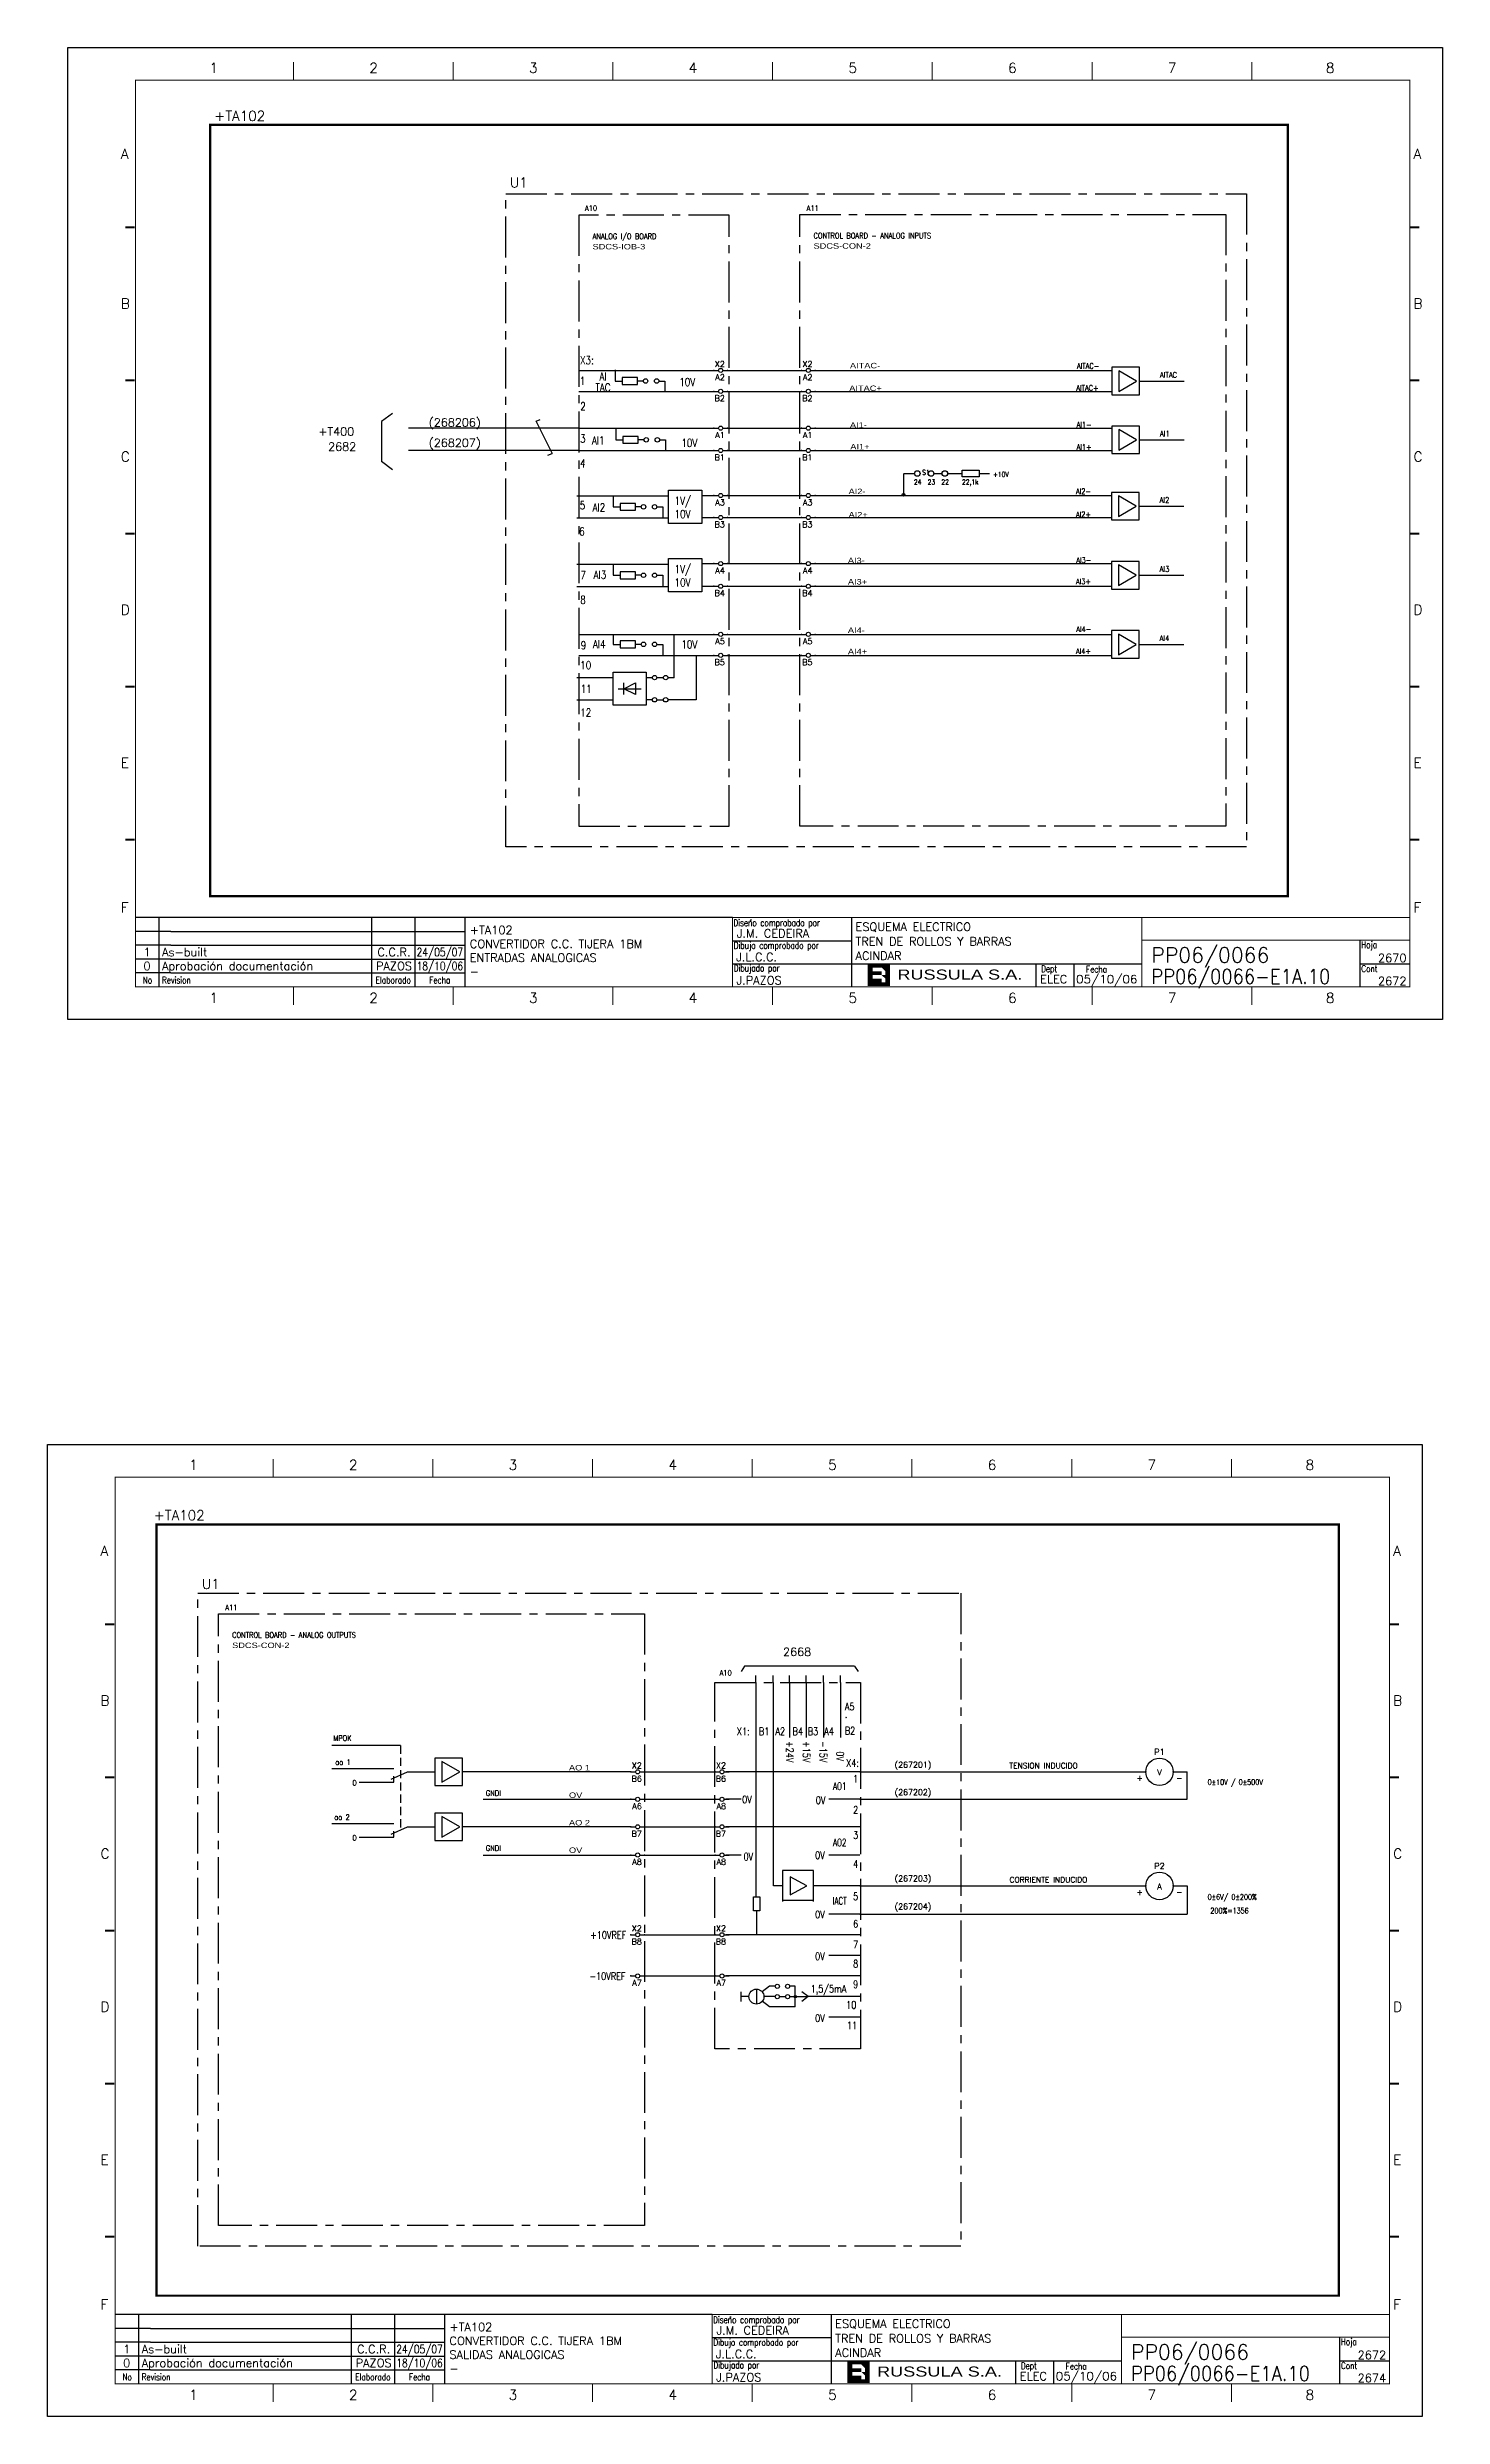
# Model space of a CAD drawing. Extents: x -25 to 1044, y -25744 to 292.
# Drawn here: x 125 to 551, y -11011 to -10287 of the extents above; entities that cross this region are included whole.
import ezdxf
from ezdxf.enums import TextEntityAlignment as Align

# ---------------------------------------------------------------- set-up
doc = ezdxf.new("R2010")
doc.units = 0
doc.header["$LTSCALE"] = 10
doc.header["$MEASUREMENT"] = 0
for name, pattern in [('CENTER', [2, 1.25, -0.25, 0.25, -0.25]), ('DASHDOT', [1, 0.5, -0.25, 0, -0.25]), ('HIDDEN', [0.375, 0.25, -0.125])]:
    doc.linetypes.add(name, pattern=pattern)
doc.layers.get('0').update_dxf_attribs({"linetype": 'CONTINUOUS'})
for name, color, linetype in [('1', 7, 'CONTINUOUS'), ('10', 5, 'CONTINUOUS'), ('2', 7, 'CONTINUOUS'), ('25', 3, 'CONTINUOUS'), ('25KT', 4, 'HIDDEN'), ('25PK', 4, 'CENTER'), ('35', 2, 'CONTINUOUS'), ('8', 1, 'CONTINUOUS'), ('9', 6, 'CONTINUOUS'), ('DIBUJO', 7, 'CONTINUOUS'), ('NODE', 7, 'CONTINUOUS')]:
    doc.layers.add(name, color=color, linetype=linetype)
doc.styles.add('ABBSTYLE', font='ROMANS.SHX', dxfattribs={"width": 0.8})
doc.styles.add('HELV', font='HELVBLD.SHX', dxfattribs={"width": 1.2})
doc.styles.add('HELVETICA', font='HELV.SHX')
doc.styles.add('LABEL', font='SIMPLEX', dxfattribs={"width": 0.8, "height": 4})
doc.styles.add('ROMANS', font='romans')
doc.styles.get("Standard").update_dxf_attribs({"font": 'simplex'})

# ---------------------------------------------------------------- blocks, each defined once
blk = doc.blocks.new('NOD', base_point=(237.5, 170))
at = {"layer": 'NODE'}
blk.add_point((237.5, 170), dxfattribs=at)
blk = doc.blocks.new('$$PLR12C')
for p, q in [((-2.5, 0), (-0.75, 0)), ((0.75, 0), (2.5, 0))]:
    blk.add_line(p, q)
at = {"layer": '2'}
blk.add_circle((0, 0), 0.75, dxfattribs=at)
for p in [(-2.5, 0), (2.5, 0)]:
    blk.add_blockref('NOD', p, dxfattribs=at)
at = {"layer": '8'}
blk.add_attdef('*A', text='', height=2.15, dxfattribs=at).set_placement((1.5, -3.575), align=Align.RIGHT)
at = {"layer": '9'}
blk.add_attdef('ID', text='', height=2.15, dxfattribs=at).set_placement((1.5, 1.25), align=Align.RIGHT)
blk = doc.blocks.new('AMP')
at = {"layer": '35'}
for p, q in [((0, 5), (0, -5)), ((10, 5), (0, 5)), ((10, -5), (10, 5)), ((0, -5), (10, -5))]:
    blk.add_line(p, q, dxfattribs=at)
blk.add_lwpolyline([(7.5, -3.75), (7.5, 3.75), (1, 0)], close=True, dxfattribs=at)
blk = doc.blocks.new('newcajec')
at = {"layer": '1'}
for p, q in [((10.6, 16.64), (0, 16.64)), ((179.4, 20.85), (0.13, 20.85)), ((7, 20.85), (7, 0)), ((10.6, 16.64), (99, 16.64)), ((71, 20.85), (71, 0)), ((84, 20.85), (84, 0.09)), ((99, 20.85), (99, 0)), ((184.64, 20.18), (184.81, 20.01)), ((184.81, 20.01), (185.18, 20.25)), ((215.2, 20.8), (215.2, 0)), ((10.6, 12.48), (0, 12.48)), ((10.6, 8.32), (0, 8.32)), ((10.6, 12.48), (99, 12.48)), ((10.6, 8.32), (99, 8.32)), ((179.4, 13.87), (215.2, 13.87)), ((368, 14.06), (368, 0)), ((10.6, 4.16), (0, 4.16)), ((10.6, 4.16), (99, 4.16)), ((179.4, 6.93), (267.63, 6.93)), ((267.63, 6.93), (302.5, 6.93)), ((270.63, 6.91), (270.63, 0)), ((282.07, 6.93), (282.07, 0)), ((368, 6.93), (383, 6.93))]:
    blk.add_line(p, q, dxfattribs=at)
for points in [[(47.5, 272.5, 0.3, 0.3, 0), (47.5, 277.91, 0.3, 0.3, 0)], [(95.5, 272.5, 0.3, 0.3, 0), (95.5, 277.91, 0.3, 0.3, 0)], [(143.5, 272.5, 0.3, 0.3, 0), (143.5, 277.91, 0.3, 0.3, 0)], [(191.5, 272.5, 0.3, 0.3, 0), (191.5, 277.91, 0.3, 0.3, 0)], [(239.5, 272.5, 0.3, 0.3, 0), (239.5, 277.91, 0.3, 0.3, 0)], [(287.5, 272.5, 0.3, 0.3, 0), (287.5, 277.91, 0.3, 0.3, 0)], [(335.5, 272.5, 0.3, 0.3, 0), (335.5, 277.91, 0.3, 0.3, 0)], [(-2.99, 228.23, 0.6, 0.6, 0), (-0.18, 228.23, 0.6, 0.6, 0)], [(383.01, 228.23, 0.6, 0.6, 0), (385.82, 228.23, 0.6, 0.6, 0)], [(-2.99, 182.23, 0.6, 0.6, 0), (-0.18, 182.23, 0.6, 0.6, 0)], [(383.01, 182.23, 0.6, 0.6, 0), (385.82, 182.23, 0.6, 0.6, 0)], [(-2.99, 136.23, 0.6, 0.6, 0), (-0.18, 136.23, 0.6, 0.6, 0)], [(383.01, 136.23, 0.6, 0.6, 0), (385.82, 136.23, 0.6, 0.6, 0)], [(-2.99, 90.23, 0.6, 0.6, 0), (-0.18, 90.23, 0.6, 0.6, 0)], [(383.01, 90.23, 0.6, 0.6, 0), (385.82, 90.23, 0.6, 0.6, 0)], [(-2.99, 44.23, 0.6, 0.6, 0), (-0.18, 44.23, 0.6, 0.6, 0)], [(383.01, 44.23, 0.6, 0.6, 0), (385.82, 44.23, 0.6, 0.6, 0)], [(383, 20.8, 0.3, 0.3, 0), (179.4, 20.8, 0.3, 0.3, 0), (179.4, 0, 0.3, 0.3, 0)], [(302.5, 20.8, 0.3, 0.3, 0), (302.5, 0, 0.3, 0.3, 0)], [(302.5, 14, 0.3, 0.3, 0), (383, 14, 0.3, 0.3, 0)], [(47.5, -5.5, 0.3, 0.3, 0), (47.5, -0.09, 0.3, 0.3, 0)], [(95.5, -5.5, 0.3, 0.3, 0), (95.5, -0.09, 0.3, 0.3, 0)], [(143.5, -5.5, 0.3, 0.3, 0), (143.5, -0.09, 0.3, 0.3, 0)], [(191.5, -5.5, 0.3, 0.3, 0), (191.5, -0.09, 0.3, 0.3, 0)], [(239.5, -5.5, 0.3, 0.3, 0), (239.5, -0.09, 0.3, 0.3, 0)], [(287.5, -5.5, 0.3, 0.3, 0), (287.5, -0.09, 0.3, 0.3, 0)], [(335.5, -5.5, 0.3, 0.3, 0), (335.5, -0.09, 0.3, 0.3, 0)]]:
    blk.add_lwpolyline(points, format="xyseb", dxfattribs=at)
at = {"layer": '1', "const_width": 0.3}
blk.add_lwpolyline([(0, 0), (0, 272.5), (383, 272.5), (383, 0)], close=True, dxfattribs=at)
at = {"layer": '2', "color": 14}
for p, q in [((221.42, 4.69), (221.42, 5.81)), ((221.42, 2.47), (221.42, 3.58))]:
    blk.add_line(p, q, dxfattribs=at)
for points in [[(220.05, 5.81), (220.05, 6.92), (226.74, 5.81), (226.74, 6.92)], [(221.42, 2.47), (220.05, 2.47), (221.42, 5.81), (220.05, 5.81)], [(224.25, 0.24), (224.25, 2.47), (220.05, 0.24), (220.05, 2.47)], [(221.42, 4.69), (224.25, 4.69), (221.42, 3.58), (224.25, 3.58)], [(224.25, 5.81), (225.37, 5.81), (225.37, 4.69)], [(224.25, 3.58), (225.37, 3.58), (225.37, 2.47)], [(226.74, 1.35), (226.74, 0.24), (224.25, 1.35), (224.25, 0.24)], [(225.37, 5.81), (226.74, 5.81), (225.37, 1.35), (226.74, 1.35)]]:
    blk.add_solid(points, dxfattribs=at)
at = {"layer": '1', "style": 'ROMANS'}
for s, p in [('1', (22.29, 274.68)), ('2', (70.29, 274.68)), ('3', (118.29, 274.68)), ('4', (166.29, 274.68)), ('5', (214.29, 274.68)), ('6', (262.29, 274.68)), ('7', (310.29, 274.68)), ('8', (357.79, 274.68)), ('A', (-4.37, 248.84)), ('A', (384.13, 248.84)), ('B', (-4.37, 203.84)), ('B', (384.13, 203.84)), ('C', (-4.37, 157.84)), ('C', (384.13, 157.84)), ('D', (-4.37, 111.84)), ('D', (384.13, 111.84)), ('E', (-4.37, 65.84)), ('E', (384.13, 65.84)), ('F', (-4.37, 22.34)), ('F', (384.13, 22.34)), ('1', (22.29, -4.82)), ('2', (70.29, -4.82)), ('3', (118.29, -4.82)), ('4', (166.29, -4.82)), ('5', (214.29, -4.82)), ('6', (262.29, -4.82)), ('7', (310.29, -4.82)), ('8', (357.79, -4.82))]:
    blk.add_text(s, height=3, dxfattribs=at).set_placement(p)
at = {"layer": '1', "style": 'LABEL', "width": 0.8}
for s, p in [('Diseno comprobado por', (179.73, 18.27)), ('Dibujo comprobado por', (179.81, 11.47)), ('Hoja', (368.38, 11.66)), ('No', (2.23, 1.05)), ('Revision', (8, 1.05)), ('Dibujado por', (179.83, 4.64)), ('Fecha', (285.71, 4.3)), ('Cont', (368.43, 4.46))]:
    blk.add_text(s, height=2, dxfattribs=at).set_placement(p)
for s, p in [('Elaborado', (77.5, 1.05)), ('Fecha', (91.5, 1.05)), ('Dept', (274.61, 4.44))]:
    blk.add_text(s, height=2, dxfattribs=at).set_placement(p, align=Align.CENTER)
at = {"layer": '10', "style": 'ROMANS'}
for tag, p in [('REV41', (3.5, 18.74)), ('REV31', (3.5, 14.58)), ('REV43', (77.7, 18.74)), ('REV33', (77.7, 14.58)), ('REV21', (3.5, 10.42)), ('REV11', (3.5, 6.27)), ('REV23', (77.7, 10.42)), ('REV13', (77.7, 6.27))]:
    blk.add_attdef(tag, text='', height=2.5, dxfattribs=at).set_placement(p, align=Align.MIDDLE)
for tag, p, height in [('REV42', (8, 17.49), 2.5), ('REV32', (8, 13.33), 2.5), ('SHEETNAME1', (100.5, 15.83), 2.5), ('DESIGNCHECK', (180.74, 14.83), 2.5), ('OBJECT', (216.43, 12.4), 2.5), ('DOCUMENTTYPE', (216.43, 16.8), 2.5), ('NOTA', (305.32, 15.8), 3), ('REV22', (8, 9.17), 2.5), ('REV12', (8, 5.01), 2.5), ('SHEETNAME2', (100.5, 11.67), 2.5), ('SHEETNAME3', (100.5, 7.51), 2.5), ('DRAWINGCHECK', (180.53, 7.71), 2.5), ('CUSTOMER', (216.43, 8.08), 2.5), ('ORDER', (305.32, 7.3), 4.5), ('SHEETNAME4', (100.5, 3.35), 2.5), ('USER', (180.63, 0.71), 2.5), ('DEPARTMENT', (271.93, 1.05), 2.5), ('DOCUMENT_ID', (305.32, 0.93), 4.4)]:
    blk.add_attdef(tag, p, '', height=height, dxfattribs=at)
for tag, width, p, p2 in [('REV44', 1.221199, (84.53, 17.49), (98.48, 17.49)), ('REV34', 1.221199, (84.53, 13.33), (98.48, 13.33)), ('REV24', 1.221199, (84.53, 9.17), (98.48, 9.17)), ('REV14', 1.221199, (84.53, 5.01), (98.48, 5.01)), ('CREATED2', 7.039915, (282.71, 1.05), (301.14, 1.05))]:
    blk.add_attdef(tag, text='', height=2.5, dxfattribs=dict(at, width=width)).set_placement(p, p2, align=Align.FIT)
for tag, p in [('SHEET', (382, 7.43)), ('NEXTSHEET', (382, 0.5))]:
    blk.add_attdef(tag, text='', height=2.5, dxfattribs=at).set_placement(p, align=Align.RIGHT)
at = {"layer": 'DIBUJO', "color": 14, "style": 'HELVETICA', "width": 1.3}
blk.add_text('RUSSULA S.A.', height=3, dxfattribs=at).set_placement((229, 2.19))
blk = doc.blocks.new('$080101')
at = {"layer": '2'}
blk.add_circle((5, 0), 5, dxfattribs=at)
for p in [(0, 0), (10, 0)]:
    blk.add_blockref('NOD', p, dxfattribs=at)
at = {"layer": '8'}
blk.add_attdef('1A', text='', height=2.15, dxfattribs=at).set_placement((-1, -3.325), align=Align.RIGHT)
blk.add_attdef('2A', (11, -3.325), '', height=2.15, dxfattribs=at)
at = {"layer": '9'}
for tag, p in [('FUNK', (5, -1.25)), ('ID', (5, 6.175))]:
    blk.add_attdef(tag, text='', height=2.15, dxfattribs=at).set_placement(p, align=Align.CENTER)

msp = doc.modelspace()

# ---------------------------------------------------------------- linework, layer by layer
for p, q in [((230.72, -10398.63), (227.33, -10401.15)), ((227.33, -10401.15), (227.33, -10413.38)), ((287.58, -10403.15), (235.6, -10403.15)), ((274.61, -10400.98), (275.76, -10400.51)), ((279.56, -10410.95), (274.61, -10400.98)), ((230.72, -10415.9), (227.33, -10413.38)), ((287.58, -10409.98), (235.6, -10409.98)), ((279.37, -10410.99), (278.04, -10411.49))]:
    msp.add_line(p, q)
at = {"layer": '2', "color": 4, "linetype": 'CENTER'}
for p, q in [((287.58, -10338.05), (287.58, -10524.74)), ((333.57, -10338.05), (287.58, -10338.05)), ((333.57, -10524.74), (333.57, -10338.05)), ((287.58, -10524.74), (333.57, -10524.74)), ((329.11, -10786.32), (373.63, -10786.32)), ((329.11, -10898.25), (329.11, -10786.32)), ((373.63, -10786.32), (373.63, -10898.25)), ((373.63, -10898.25), (329.11, -10898.25))]:
    msp.add_line(p, q, dxfattribs=at)
at = {"layer": '2', "color": 3}
for p, q in [((287.58, -10385.51), (329.89, -10385.51)), ((287.58, -10391.92), (329.26, -10391.92)), ((287.58, -10403.15), (329.58, -10403.15)), ((287.58, -10409.98), (329.47, -10409.98)), ((325.17, -10423.73), (329.37, -10423.73)), ((325.17, -10430.45), (329.89, -10430.45)), ((325.17, -10444.52), (329.05, -10444.52)), ((325.17, -10451.45), (329.89, -10451.45)), ((287.58, -10466.15), (329.37, -10466.15)), ((287.58, -10472.56), (329.79, -10472.56)), ((298.08, -10466.15), (298.08, -10469.2)), ((316.66, -10466.15), (316.66, -10479.38)), ((341.71, -10786.32), (341.71, -10784.22)), ((341.71, -10786.32), (341.71, -10851.84)), ((346.96, -10786.32), (346.96, -10784.22)), ((346.96, -10786.32), (346.96, -10848.48)), ((352, -10786.32), (352, -10784.22)), ((352, -10786.32), (352, -10803.12)), ((357.04, -10786.32), (357.04, -10784.22)), ((357.04, -10786.32), (357.04, -10803.12)), ((362.29, -10786.32), (362.29, -10784.22)), ((362.29, -10786.32), (362.29, -10803.12)), ((367.54, -10786.32), (367.54, -10784.22)), ((367.54, -10786.32), (367.54, -10803.12))]:
    msp.add_line(p, q, dxfattribs=at)
at = {"layer": '2', "color": 7}
for p, q in [((333.04, -10385.51), (355.62, -10385.51)), ((358.98, -10385.51), (450.43, -10385.51)), ((333.04, -10391.92), (355.62, -10391.92)), ((359.71, -10391.92), (450.43, -10391.92)), ((333.04, -10403.15), (355.62, -10403.15)), ((359.29, -10403.15), (450.43, -10403.15)), ((333.04, -10409.98), (355.62, -10409.98)), ((358.98, -10409.98), (450.54, -10409.98)), ((333.04, -10423.73), (355.62, -10423.73)), ((359.08, -10423.73), (450.33, -10423.73)), ((333.04, -10430.45), (355.62, -10430.45)), ((359.4, -10430.45), (450.33, -10430.45)), ((333.04, -10444.52), (355.62, -10444.52)), ((358.66, -10444.52), (450.33, -10444.52)), ((333.04, -10451.45), (355.62, -10451.45)), ((358.45, -10451.45), (450.33, -10451.45)), ((333.04, -10466.15), (355.62, -10466.15)), ((333.04, -10472.56), (355.62, -10472.56)), ((358.66, -10466.15), (450.33, -10466.15)), ((359.4, -10472.56), (450.33, -10472.56)), ((306.64, -10813.62), (329.21, -10813.62)), ((373.42, -10813.62), (460.78, -10813.62)), ((469.18, -10813.62), (473.38, -10813.62)), ((473.38, -10822.02), (473.38, -10813.62)), ((306.64, -10822.02), (329.21, -10822.02)), ((373.42, -10822.02), (473.38, -10822.02)), ((306.64, -10830.42), (329.21, -10830.42)), ((306.64, -10839.03), (329.21, -10839.03)), ((373.42, -10848.48), (416.65, -10848.48)), ((416.65, -10848.48), (460.78, -10848.48)), ((469.18, -10848.48), (473.38, -10848.48)), ((473.38, -10848.48), (473.38, -10857.09)), ((306.64, -10863.39), (329.21, -10863.39)), ((373.42, -10857.09), (473.38, -10857.09)), ((306.64, -10875.99), (329.21, -10875.99))]:
    msp.add_line(p, q, dxfattribs=at)
at = {"layer": '2', "color": 3, "linetype": 'DASHDOT'}
for points in [[(174.98, -10310.54, 0.706, 0.706, 0), (504.19, -10310.54, 0.706, 0.706, 0), (504.19, -10546.16, 0.706, 0.706, 0), (174.98, -10546.16, 0.706, 0.706, 0), (174.98, -10310.54, 0.706, 0.706, 0)], [(158.59, -10738.02, 0.706, 0.706, 0), (519.79, -10738.02, 0.706, 0.706, 0), (519.79, -10973.64, 0.706, 0.706, 0), (158.59, -10973.64, 0.706, 0.706, 0), (158.59, -10738.02, 0.706, 0.706, 0)]]:
    msp.add_lwpolyline(points, format="xyseb", dxfattribs=at)
at = {"layer": '25'}
for p, q in [((298.67, -10385.37), (298.67, -10388.76)), ((298.67, -10388.76), (300.79, -10388.76)), ((305.51, -10387.7), (300.85, -10387.7)), ((300.85, -10387.7), (300.85, -10389.81)), ((300.85, -10389.81), (305.51, -10389.81)), ((305.51, -10389.81), (305.51, -10387.7)), ((307.31, -10388.76), (305.51, -10388.76)), ((312.05, -10388.76), (313.91, -10388.76)), ((313.91, -10388.76), (313.91, -10392.14)), ((298.88, -10403.33), (298.88, -10406.71)), ((298.88, -10406.71), (301, -10406.71)), ((305.72, -10405.66), (301.06, -10405.66)), ((301.06, -10405.66), (301.06, -10407.77)), ((305.72, -10407.77), (305.72, -10405.66)), ((307.52, -10406.71), (305.72, -10406.71)), ((312.26, -10406.71), (314.12, -10406.71)), ((314.12, -10406.71), (314.12, -10410.1)), ((301.06, -10407.77), (305.72, -10407.77)), ((287.03, -10423.8), (314.98, -10423.8)), ((298.04, -10423.8), (298.04, -10427.19)), ((298.04, -10427.19), (300.16, -10427.19)), ((304.88, -10426.13), (300.22, -10426.13)), ((300.22, -10426.13), (300.22, -10428.25)), ((300.22, -10428.25), (304.88, -10428.25)), ((304.88, -10428.25), (304.88, -10426.13)), ((306.68, -10427.19), (304.88, -10427.19)), ((311.42, -10427.19), (313.28, -10427.19)), ((313.28, -10427.19), (313.28, -10430.58)), ((314.98, -10422.11), (325.14, -10422.11)), ((314.98, -10432.27), (314.98, -10422.11)), ((325.14, -10422.11), (325.14, -10432.27)), ((287.03, -10430.58), (314.98, -10430.58)), ((325.14, -10432.27), (314.98, -10432.27)), ((314.98, -10443.01), (325.14, -10443.01)), ((314.98, -10453.17), (314.98, -10443.01)), ((325.14, -10443.01), (325.14, -10453.17)), ((287.03, -10444.7), (314.98, -10444.7)), ((298.04, -10444.7), (298.04, -10448.09)), ((298.04, -10448.09), (300.16, -10448.09)), ((304.88, -10447.03), (300.22, -10447.03)), ((300.22, -10447.03), (300.22, -10449.15)), ((300.22, -10449.15), (304.88, -10449.15)), ((304.88, -10449.15), (304.88, -10447.03)), ((306.68, -10448.09), (304.88, -10448.09)), ((311.42, -10448.09), (313.28, -10448.09)), ((313.28, -10448.09), (313.28, -10451.48)), ((287.03, -10451.48), (314.98, -10451.48)), ((325.14, -10453.17), (314.98, -10453.17)), ((304.88, -10468.14), (300.22, -10468.14)), ((300.22, -10470.25), (304.88, -10470.25)), ((304.88, -10470.25), (304.88, -10468.14)), ((306.68, -10469.2), (304.88, -10469.2)), ((311.42, -10469.2), (313.28, -10469.2)), ((313.28, -10469.2), (313.28, -10472.58)), ((323.44, -10472.58), (323.44, -10486.13)), ((287.03, -10479.36), (298.04, -10479.36)), ((298.04, -10487.82), (298.04, -10477.66)), ((298.04, -10477.66), (308.2, -10477.66)), ((308.2, -10477.66), (308.2, -10487.82)), ((308.2, -10479.36), (310.06, -10479.36)), ((311.45, -10479.36), (313.45, -10479.36)), ((314.81, -10479.36), (316.67, -10479.36)), ((287.03, -10486.13), (298.04, -10486.13)), ((299.59, -10482.74), (306.65, -10482.74)), ((301.36, -10482.74), (304.89, -10480.98)), ((301.36, -10484.51), (301.36, -10480.98)), ((304.89, -10484.51), (301.36, -10482.74)), ((304.89, -10480.98), (304.89, -10484.51)), ((310.06, -10486.13), (308.2, -10486.13)), ((311.45, -10486.13), (313.45, -10486.13)), ((323.44, -10486.13), (314.81, -10486.13)), ((308.2, -10487.82), (298.04, -10487.82)), ((338.24, -10781.38), (337.19, -10782.96)), ((371.84, -10781.38), (338.24, -10781.38)), ((371.84, -10781.38), (372.89, -10782.96)), ((373.42, -10813.62), (332.47, -10813.62)), ((337.19, -10822.02), (332.47, -10822.02)), ((373.42, -10822.02), (363.97, -10822.02)), ((373.42, -10830.42), (332.47, -10830.42)), ((337.19, -10839.03), (332.47, -10839.03)), ((373.42, -10839.03), (363.97, -10839.03)), ((349.79, -10848.48), (347.04, -10848.48)), ((349.79, -10843.75), (349.79, -10853.2)), ((359.24, -10843.75), (349.79, -10843.75)), ((352.16, -10845.72), (352.16, -10851.23)), ((357.27, -10848.48), (352.16, -10845.72)), ((352.16, -10851.23), (357.27, -10848.48)), ((359.24, -10853.2), (359.24, -10843.75)), ((373.42, -10848.48), (359.24, -10848.48)), ((340.93, -10851.79), (342.9, -10851.79)), ((340.93, -10856.12), (340.93, -10851.79)), ((342.9, -10856.12), (340.93, -10856.12)), ((341.92, -10856.12), (341.92, -10863.39)), ((342.9, -10851.79), (342.9, -10856.12)), ((349.79, -10852.78), (359.24, -10852.78)), ((373.42, -10863.39), (332.47, -10863.39)), ((373.42, -10857.09), (363.97, -10857.09)), ((373.42, -10869.69), (363.97, -10869.69)), ((373.42, -10875.99), (332.47, -10875.99)), ((337.13, -10880.79), (337.13, -10883.79)), ((339.56, -10882.29), (337.13, -10882.29)), ((341.85, -10880), (341.85, -10884.58)), ((345.86, -10879.14), (343.65, -10880.87)), ((345.86, -10885.44), (343.65, -10883.71)), ((347.59, -10882.29), (344.14, -10882.29)), ((347.59, -10879.14), (345.86, -10879.14)), ((348.85, -10882.29), (350.74, -10882.29)), ((353.73, -10879.14), (352, -10879.14)), ((352, -10882.29), (357.62, -10882.29)), ((353.73, -10885.44), (353.73, -10879.14)), ((357.62, -10882.29), (355.7, -10880.82)), ((357.62, -10882.29), (355.7, -10883.76)), ((373.42, -10882.29), (357.62, -10882.29)), ((353.73, -10885.44), (345.86, -10885.44)), ((373.42, -10888.59), (363.97, -10888.59))]:
    msp.add_line(p, q, dxfattribs=at)
at = {"layer": '25', "color": 3}
for p, q in [((298.04, -10469.2), (300.16, -10469.2)), ((300.22, -10468.14), (300.22, -10470.25))]:
    msp.add_line(p, q, dxfattribs=at)
at = {"layer": '25'}
for centre, radius in [((307.98, -10388.76), 0.677), ((311.37, -10388.76), 0.677), ((308.19, -10406.71), 0.677), ((311.58, -10406.71), 0.677), ((307.35, -10427.19), 0.677), ((310.74, -10427.19), 0.677), ((307.35, -10448.09), 0.677), ((310.74, -10448.09), 0.677), ((307.35, -10469.2), 0.677), ((310.74, -10469.2), 0.677), ((310.74, -10479.36), 0.677), ((314.13, -10479.36), 0.677), ((310.74, -10486.13), 0.677), ((314.13, -10486.13), 0.677), ((341.85, -10882.29), 2.29), ((348.22, -10879.14), 0.63), ((348.22, -10882.29), 0.63), ((351.37, -10879.14), 0.63), ((351.37, -10882.29), 0.63)]:
    msp.add_circle(centre, radius, dxfattribs=at)
at = {"layer": '25KT', "color": 7}
msp.add_line((233.14, -10805.58), (233.14, -10831.47), dxfattribs=at)
at = {"layer": '25PK'}
for p, q in [((265.28, -10331.54), (491.59, -10331.54)), ((265.28, -10531.04), (265.28, -10331.54)), ((491.59, -10331.54), (491.59, -10531.04)), ((355.09, -10524.74), (355.09, -10337.84)), ((355.09, -10337.84), (485.29, -10337.84)), ((485.29, -10337.84), (485.29, -10524.74)), ((485.29, -10524.74), (355.09, -10524.74)), ((491.59, -10531.04), (265.28, -10531.04)), ((171.19, -10759.02), (404.29, -10759.02)), ((171.19, -10958.52), (171.19, -10759.02)), ((404.29, -10759.02), (404.29, -10958.52)), ((177.49, -10952.22), (177.49, -10765.32)), ((177.49, -10765.32), (307.69, -10765.32)), ((307.69, -10765.32), (307.69, -10952.22)), ((307.69, -10952.22), (177.49, -10952.22)), ((404.29, -10958.52), (171.19, -10958.52))]:
    msp.add_line(p, q, dxfattribs=at)
at = {"layer": '35', "color": 7}
for p, q in [((458.83, -10388.77), (472.48, -10388.77)), ((458.83, -10406.72), (472.48, -10406.72)), ((386.8, -10417.01), (390.1, -10417.01)), ((386.8, -10417.22), (386.8, -10423.52)), ((396.04, -10417.01), (398.54, -10417.01)), ((400.24, -10417.01), (404.66, -10417.01)), ((404.65, -10415.96), (409.9, -10415.96)), ((404.65, -10418.06), (404.65, -10415.96)), ((409.9, -10418.06), (404.65, -10418.06)), ((409.9, -10415.96), (409.9, -10418.06)), ((409.9, -10417.01), (413.05, -10417.01)), ((458.73, -10426.99), (472.38, -10426.99)), ((458.73, -10448.09), (472.38, -10448.09)), ((458.73, -10469.2), (472.38, -10469.2)), ((233.14, -10805.58), (212.14, -10805.58)), ((212.14, -10812.57), (231.04, -10812.57)), ((220.54, -10816.77), (231.04, -10816.77)), ((230.24, -10815.82), (235.24, -10813.62)), ((231.04, -10816.77), (231.04, -10814.93)), ((235.24, -10813.62), (243.64, -10813.62)), ((303.49, -10813.62), (252.04, -10813.62)), ((258.34, -10822.02), (303.49, -10822.02)), ((212.14, -10829.37), (231.04, -10829.37)), ((220.54, -10833.57), (231.04, -10833.57)), ((230.24, -10832.62), (235.24, -10830.42)), ((231.04, -10833.57), (231.04, -10831.73)), ((235.24, -10830.42), (243.64, -10830.42)), ((303.49, -10830.42), (252.04, -10830.42)), ((258.34, -10839.03), (303.49, -10839.03))]:
    msp.add_line(p, q, dxfattribs=at)
for centre, radius in [((391, -10417.01), 0.84), ((395.2, -10417.01), 0.84), ((399.4, -10417.01), 0.84), ((386.8, -10423.52), 0.42)]:
    msp.add_circle(centre, radius, dxfattribs=at)
at = {"layer": '35'}
msp.add_circle((353.73, -10882.29), 0.335, dxfattribs=at)
at = {"layer": 'DIBUJO'}
for points in [[(131.46, -10286.84), (551.46, -10286.84), (551.46, -10583.84), (131.46, -10583.84), (131.46, -10286.84)], [(125.25, -10713.59), (545.25, -10713.59), (545.25, -11010.59), (125.25, -11010.59), (125.25, -10713.59)]]:
    msp.add_lwpolyline(points, dxfattribs=at)

# ---------------------------------------------------------------- block references
at = {"layer": '2', "color": 7}
ref = msp.add_blockref('newcajec', (152.14, -10573.82), dxfattribs=dict(at, xscale=1.016442892079965, yscale=1.016442892079965, zscale=1.016442892079965))
ref.add_attrib('REV24', '24/05/07', dxfattribs={"layer": '10', "height": 2.541, "style": 'ROMANS', "width": 0.728168}).set_placement((238.05, -10564.49), (252.24, -10564.49), align=Align.FIT)
ref.add_attrib('SHEETNAME3', 'ENTRADAS ANALOGICAS', (254.29, -10566.19), dxfattribs={"layer": '10', "height": 2.5411, "style": 'ROMANS'})
ref.add_attrib('SHEETNAME2', 'CONVERTIDOR C.C. TIJERA 1BM', (254.29, -10561.96), dxfattribs={"layer": '10', "height": 2.5411, "style": 'ROMANS'})
ref.add_attrib('SHEETNAME1', '+TA102', (254.29, -10557.73), dxfattribs={"layer": '10', "height": 2.541, "style": 'ROMANS'})
ref.add_attrib('USER', 'J.PAZOS', (335.74, -10573.1), dxfattribs={"layer": '10', "height": 2.541, "style": 'ROMANS'})
ref.add_attrib('DRAWINGCHECK', 'J.L.C.C.', (335.64, -10565.98), dxfattribs={"layer": '10', "height": 2.541, "style": 'ROMANS'})
ref.add_attrib('DESIGNCHECK', 'J.M. CEDEIRA', (335.85, -10558.74), dxfattribs={"layer": '10', "height": 2.5411, "style": 'ROMANS'})
ref.add_attrib('REV22', 'As-built', (160.27, -10564.49), dxfattribs={"layer": '10', "height": 2.541, "style": 'ROMANS'})
ref.add_attrib('REV12', 'Aprobación documentación', (160.27, -10568.72), dxfattribs={"layer": '10', "height": 2.5411, "style": 'ROMANS'})
ref.add_attrib('REV21', '1', dxfattribs={"layer": '10', "height": 2.54, "style": 'ROMANS'}).set_placement((155.7, -10563.22), align=Align.MIDDLE)
ref.add_attrib('REV11', '0', dxfattribs={"layer": '10', "height": 2.54, "style": 'ROMANS'}).set_placement((155.7, -10567.45), align=Align.MIDDLE)
ref.add_attrib('SHEETNAME4', '-', (254.29, -10570.42), dxfattribs={"layer": '10', "height": 2.54, "style": 'ROMANS'})
ref.add_attrib('REV14', '18/10/06', dxfattribs={"layer": '10', "height": 2.541, "style": 'ROMANS', "width": 0.728168}).set_placement((238.05, -10568.72), (252.24, -10568.72), align=Align.FIT)
ref.add_attrib('REV23', 'C.C.R.', dxfattribs={"layer": '10', "height": 2.541, "style": 'ROMANS'}).set_placement((231.12, -10563.22), align=Align.MIDDLE)
ref.add_attrib('REV13', 'PAZOS', dxfattribs={"layer": '10', "height": 2.541, "style": 'ROMANS'}).set_placement((231.12, -10567.45), align=Align.MIDDLE)
ref.add_attrib('DOCUMENT_ID', 'PP06/0066-E1A.10', (462.48, -10572.87), dxfattribs={"layer": '10', "height": 4.4723, "style": 'ROMANS', "width": 0.9})
ref.add_attrib('ORDER', 'PP06/0066', (462.48, -10566.4), dxfattribs={"layer": '10', "height": 4.574, "style": 'ROMANS'})
ref.add_attrib('CUSTOMER', 'ACINDAR', (372.13, -10565.6), dxfattribs={"layer": '10', "height": 2.541, "style": 'ROMANS'})
ref.add_attrib('OBJECT', 'TREN DE ROLLOS Y BARRAS', (372.13, -10561.21), dxfattribs={"layer": '10', "height": 2.5411, "style": 'ROMANS'})
ref.add_attrib('DOCUMENTTYPE', 'ESQUEMA ELECTRICO', (372.13, -10556.74), dxfattribs={"layer": '10', "height": 2.5411, "style": 'ROMANS'})
ref.add_attrib('CREATED2', '05/10/06', dxfattribs={"layer": '10', "height": 2.541, "style": 'ROMANS', "width": 0.961976}).set_placement((439.49, -10572.75), (458.23, -10572.75), align=Align.FIT)
ref.add_attrib('DEPARTMENT', 'ELEC', (428.54, -10572.75), dxfattribs={"layer": '10', "height": 2.541, "style": 'ROMANS'})
ref.add_attrib('NEXTSHEET', '2672', dxfattribs={"layer": '10', "height": 2.541, "style": 'ROMANS'}).set_placement((540.42, -10573.31), align=Align.RIGHT)
ref.add_attrib('SHEET', '2670', dxfattribs={"layer": '10', "height": 2.541, "style": 'ROMANS'}).set_placement((540.42, -10566.26), align=Align.RIGHT)
for name, p, xscale, yscale, zscale, values in [('$$PLR12C', (330.94, -10385.51), 0.8400000000000318, 0.8400000000000318, 0.8400000000000318, {'ID': 'X2', '*A': 'A2'}), ('$$PLR12C', (357.72, -10385.51), 0.8400000000000318, 0.8400000000000318, 0.8400000000000318, {'ID': 'X2', '*A': 'A2'}), ('$$PLR12C', (330.94, -10391.92), 0.8400000000000318, 0.8400000000000318, 0.8400000000000318, {'*A': 'B2'}), ('$$PLR12C', (357.72, -10391.92), 0.8400000000000318, 0.8400000000000318, 0.8400000000000318, {'*A': 'B2'}), ('$$PLR12C', (330.94, -10403.15), 0.8400000000000318, 0.8400000000000318, 0.8400000000000318, {'*A': 'A1'}), ('$$PLR12C', (357.72, -10403.15), 0.8400000000000318, 0.8400000000000318, 0.8400000000000318, {'*A': 'A1'}), ('$$PLR12C', (330.94, -10409.98), 0.8400000000000318, 0.8400000000000318, 0.8400000000000318, {'*A': 'B1'}), ('$$PLR12C', (357.72, -10409.98), 0.8400000000000318, 0.8400000000000318, 0.8400000000000318, {'*A': 'B1'}), ('$$PLR12C', (330.94, -10423.73), 0.8400000000000318, 0.8400000000000318, 0.8400000000000318, {'*A': 'A3'}), ('$$PLR12C', (357.72, -10423.73), 0.8400000000000318, 0.8400000000000318, 0.8400000000000318, {'*A': 'A3'}), ('$$PLR12C', (330.94, -10430.45), 0.8400000000000318, 0.8400000000000318, 0.8400000000000318, {'*A': 'B3'}), ('$$PLR12C', (357.72, -10430.45), 0.8400000000000318, 0.8400000000000318, 0.8400000000000318, {'*A': 'B3'}), ('$$PLR12C', (330.94, -10444.52), 0.8400000000000318, 0.8400000000000318, 0.8400000000000318, {'*A': 'A4'}), ('$$PLR12C', (330.94, -10451.45), 0.8400000000000318, 0.8400000000000318, 0.8400000000000318, {'*A': 'B4'}), ('$$PLR12C', (357.72, -10444.52), 0.8400000000000318, 0.8400000000000318, 0.8400000000000318, {'*A': 'A4'}), ('$$PLR12C', (357.72, -10451.45), 0.8400000000000318, 0.8400000000000318, 0.8400000000000318, {'*A': 'B4'}), ('$$PLR12C', (330.94, -10466.15), 0.8400000000000318, 0.8400000000000318, 0.8400000000000318, {'*A': 'A5'}), ('$$PLR12C', (330.94, -10472.56), 0.8400000000000318, 0.8400000000000318, 0.8400000000000318, {'*A': 'B5'}), ('$$PLR12C', (357.72, -10466.15), 0.8400000000000318, 0.8400000000000318, 0.8400000000000318, {'*A': 'A5'}), ('$$PLR12C', (357.72, -10472.56), 0.8400000000000318, 0.8400000000000318, 0.8400000000000318, {'*A': 'B5'}), ('$$PLR12C', (305.59, -10813.62), 0.839999999999975, 0.839999999999975, 0.839999999999975, {'ID': 'X2', '*A': 'B6'}), ('$$PLR12C', (331.31, -10813.62), 0.839999999999975, 0.839999999999975, 0.839999999999975, {'ID': 'X2', '*A': 'B6'}), ('$080101', (460.78, -10813.62), 0.8400000000000318, 0.8400000000000318, 0.8400000000000318, {'FUNK': 'V', 'ID': 'P1', '1A': '+', '2A': '-'}), ('$$PLR12C', (305.59, -10822.02), 0.839999999999975, 0.839999999999975, 0.839999999999975, {'*A': 'A6'}), ('$$PLR12C', (331.31, -10822.02), 0.839999999999975, 0.839999999999975, 0.839999999999975, {'*A': 'A8'}), ('$$PLR12C', (305.59, -10830.42), 0.839999999999975, 0.839999999999975, 0.839999999999975, {'*A': 'B7'}), ('$$PLR12C', (331.31, -10830.42), 0.839999999999975, 0.839999999999975, 0.839999999999975, {'*A': 'B7'}), ('$$PLR12C', (305.59, -10839.03), 0.839999999999975, 0.839999999999975, 0.839999999999975, {'*A': 'A8'}), ('$$PLR12C', (331.31, -10839.03), 0.839999999999975, 0.839999999999975, 0.839999999999975, {'*A': 'A8'}), ('$080101', (460.78, -10848.48), 0.8400000000000318, 0.8400000000000318, 0.8400000000000318, {'FUNK': 'A', 'ID': 'P2', '1A': '+', '2A': '-'}), ('$$PLR12C', (305.59, -10863.39), 0.839999999999975, 0.839999999999975, 0.839999999999975, {'ID': 'X2', '*A': 'B8'}), ('$$PLR12C', (331.31, -10863.39), 0.839999999999975, 0.839999999999975, 0.839999999999975, {'ID': 'X2', '*A': 'B8'}), ('$$PLR12C', (305.59, -10875.99), 0.839999999999975, 0.839999999999975, 0.839999999999975, {'*A': 'A7'}), ('$$PLR12C', (331.31, -10875.99), 0.839999999999975, 0.839999999999975, 0.839999999999975, {'*A': 'A7'})]:
    msp.add_blockref(name, p, dxfattribs=dict(at, xscale=xscale, yscale=yscale, zscale=zscale)).add_auto_attribs(values)
ref = msp.add_blockref('newcajec', (145.93, -11000.57), dxfattribs=dict(at, xscale=1.016442892079965, yscale=1.016442892079965, zscale=1.016442892079965))
ref.add_attrib('REV24', '24/05/07', dxfattribs={"layer": '10', "height": 2.541, "style": 'ROMANS', "width": 0.728168}).set_placement((231.84, -10991.24), (246.03, -10991.24), align=Align.FIT)
ref.add_attrib('SHEETNAME3', 'SALIDAS ANALOGICAS', (248.08, -10992.94), dxfattribs={"layer": '10', "height": 2.5411, "style": 'ROMANS'})
ref.add_attrib('SHEETNAME2', 'CONVERTIDOR C.C. TIJERA 1BM', (248.08, -10988.71), dxfattribs={"layer": '10', "height": 2.5411, "style": 'ROMANS'})
ref.add_attrib('SHEETNAME1', '+TA102', (248.08, -10984.49), dxfattribs={"layer": '10', "height": 2.541, "style": 'ROMANS'})
ref.add_attrib('USER', 'J.PAZOS', (329.53, -10999.85), dxfattribs={"layer": '10', "height": 2.541, "style": 'ROMANS'})
ref.add_attrib('DRAWINGCHECK', 'J.L.C.C.', (329.43, -10992.73), dxfattribs={"layer": '10', "height": 2.541, "style": 'ROMANS'})
ref.add_attrib('DESIGNCHECK', 'J.M. CEDEIRA', (329.64, -10985.49), dxfattribs={"layer": '10', "height": 2.5411, "style": 'ROMANS'})
ref.add_attrib('REV22', 'As-built', (154.06, -10991.24), dxfattribs={"layer": '10', "height": 2.541, "style": 'ROMANS'})
ref.add_attrib('REV12', 'Aprobación documentación', (154.06, -10995.47), dxfattribs={"layer": '10', "height": 2.5411, "style": 'ROMANS'})
ref.add_attrib('REV21', '1', dxfattribs={"layer": '10', "height": 2.54, "style": 'ROMANS'}).set_placement((149.49, -10989.97), align=Align.MIDDLE)
ref.add_attrib('REV11', '0', dxfattribs={"layer": '10', "height": 2.54, "style": 'ROMANS'}).set_placement((149.49, -10994.2), align=Align.MIDDLE)
ref.add_attrib('SHEETNAME4', '-', (248.08, -10997.17), dxfattribs={"layer": '10', "height": 2.54, "style": 'ROMANS'})
ref.add_attrib('REV14', '18/10/06', dxfattribs={"layer": '10', "height": 2.541, "style": 'ROMANS', "width": 0.728168}).set_placement((231.84, -10995.47), (246.03, -10995.47), align=Align.FIT)
ref.add_attrib('REV23', 'C.C.R.', dxfattribs={"layer": '10', "height": 2.541, "style": 'ROMANS'}).set_placement((224.91, -10989.97), align=Align.MIDDLE)
ref.add_attrib('REV13', 'PAZOS', dxfattribs={"layer": '10', "height": 2.541, "style": 'ROMANS'}).set_placement((224.91, -10994.2), align=Align.MIDDLE)
ref.add_attrib('DOCUMENT_ID', 'PP06/0066-E1A.10', (456.27, -10999.62), dxfattribs={"layer": '10', "height": 4.4723, "style": 'ROMANS', "width": 0.9})
ref.add_attrib('ORDER', 'PP06/0066', (456.27, -10993.15), dxfattribs={"layer": '10', "height": 4.574, "style": 'ROMANS'})
ref.add_attrib('CUSTOMER', 'ACINDAR', (365.92, -10992.35), dxfattribs={"layer": '10', "height": 2.541, "style": 'ROMANS'})
ref.add_attrib('OBJECT', 'TREN DE ROLLOS Y BARRAS', (365.92, -10987.96), dxfattribs={"layer": '10', "height": 2.5411, "style": 'ROMANS'})
ref.add_attrib('DOCUMENTTYPE', 'ESQUEMA ELECTRICO', (365.92, -10983.49), dxfattribs={"layer": '10', "height": 2.5411, "style": 'ROMANS'})
ref.add_attrib('CREATED2', '05/10/06', dxfattribs={"layer": '10', "height": 2.541, "style": 'ROMANS', "width": 0.961976}).set_placement((433.28, -10999.51), (452.02, -10999.51), align=Align.FIT)
ref.add_attrib('DEPARTMENT', 'ELEC', (422.33, -10999.51), dxfattribs={"layer": '10', "height": 2.541, "style": 'ROMANS'})
ref.add_attrib('NEXTSHEET', '2674', dxfattribs={"layer": '10', "height": 2.541, "style": 'ROMANS'}).set_placement((534.21, -11000.06), align=Align.RIGHT)
ref.add_attrib('SHEET', '2672', dxfattribs={"layer": '10', "height": 2.541, "style": 'ROMANS'}).set_placement((534.21, -10993.02), align=Align.RIGHT)
at = {"layer": '35', "color": 7, "rotation": 180}
for p, xscale, yscale, zscale in [((458.83, -10388.77), 0.8400000000000318, 0.8400000000000318, 0.8400000000000318), ((458.83, -10406.72), 0.8400000000000318, 0.8400000000000318, 0.8400000000000318), ((458.73, -10426.99), 0.8400000000000318, 0.8400000000000318, 0.8400000000000318), ((458.73, -10448.09), 0.8400000000000318, 0.8400000000000318, 0.8400000000000318), ((458.73, -10469.2), 0.8400000000000318, 0.8400000000000318, 0.8400000000000318), ((252.04, -10813.62), 0.839999999999975, 0.839999999999975, 0.839999999999975), ((252.04, -10830.42), 0.839999999999975, 0.839999999999975, 0.839999999999975)]:
    msp.add_blockref('AMP', p, dxfattribs=dict(at, xscale=xscale, yscale=yscale, zscale=zscale))

# ---------------------------------------------------------------- texts
at = {"layer": '2', "color": 6}
for s, height, p in [('+TA102', 3.024, (176.24, -10309.28)), ('U1', 3.024, (266.54, -10329.62)), ('(268206)', 2.5, (241.78, -10402.68)), ('+T400', 2.5, (208.04, -10405.42)), ('(268207)', 2.5, (241.78, -10408.88)), ('+TA102', 3.024, (157.75, -10736.76)), ('U1', 3.024, (172.45, -10757.76)), ('(267201)', 1.764, (384.08, -10812.34)), ('(267202)', 1.764, (384.08, -10820.73)), ('(267203)', 1.764, (384.08, -10847.09)), ('(267204)', 1.764, (384.08, -10855.65))]:
    msp.add_text(s, height=height, dxfattribs=at).set_placement(p)
at = {"layer": '2', "color": 1}
msp.add_text('2682', height=2.5, dxfattribs=at).set_placement((211, -10410.06))
at = {"layer": '2', "color": 7, "style": 'ROMANS'}
for s, height, p in [('2668', 2.52, (349.95, -10778.23)), ('TENSION INDUCIDO', 1.68, (419.11, -10812.57)), ('CORRIENTE INDUCIDO', 1.68, (419.17, -10847.43))]:
    msp.add_text(s, height=height, dxfattribs=at).set_placement(p)
at = {"layer": '2', "color": 7, "style": 'ROMANS', "width": 0.7}
for s, p in [('0%%P10V / 0%%P500V', (479.68, -10817.61)), ('0%%P6V/ 0%%P200%', (479.68, -10852.68)), ('200%=1356', (480.52, -10856.88))]:
    msp.add_text(s, height=1.68, dxfattribs=at).set_placement(p)
at = {"layer": '25'}
for s, height, style, width, p in [('A10', 1.68, 'ABBSTYLE', 0.8, (289.47, -10336.79)), ('A11', 1.68, 'ABBSTYLE', 0.8, (357.19, -10336.79)), ('ANALOG I/O BOARD', 1.68, 'ABBSTYLE', 0.8, (291.78, -10345.4)), ('SDCS-IOB-3', 1.68, 'HELV', 1.2, (291.78, -10348.55)), ('SDCS-CON-2', 1.68, 'HELV', 1.2, (359.29, -10348.34)), ('CONTROL BOARD - ANALOG INPUTS', 1.68, 'ABBSTYLE', 0.8, (359.29, -10345.19)), ('AITAC-', 1.68, 'HELV', 1.2, (370.42, -10384.89)), ('AITAC-', 1.68, 'ABBSTYLE', 0.8, (439.72, -10384.99)), ('1', 2.44, 'ROMANS', 0.8, (287.87, -10389.93)), ('10V', 2.439, 'ROMANS', 0.8, (318.3, -10390.3)), ('AITAC+', 1.68, 'HELV', 1.2, (370.21, -10391.81)), ('AITAC+', 1.68, 'ABBSTYLE', 0.8, (439.51, -10391.71)), ('AITAC', 1.68, 'ABBSTYLE', 0.8, (465.13, -10387.72)), ('2', 2.44, 'ROMANS', 0.8, (288.03, -10397.7)), ('3', 2.44, 'ROMANS', 0.8, (287.98, -10407.57)), ('10V', 2.439, 'ROMANS', 0.8, (318.93, -10408.89)), ('AI1-', 1.68, 'HELV', 1.2, (370.42, -10403.05)), ('AI1-', 1.68, 'ABBSTYLE', 0.8, (439.62, -10402.94)), ('AI1', 1.68, 'ABBSTYLE', 0.8, (465.13, -10405.67)), ('AI1+', 1.68, 'HELV', 1.2, (370.53, -10409.66)), ('AI1+', 1.68, 'ABBSTYLE', 0.8, (439.62, -10409.77)), ('AI2-', 1.68, 'HELV', 1.2, (370, -10423.31)), ('24', 1.512, 'ABBSTYLE', 0.8, (389.95, -10420.37)), ('S1', 1.512, 'ABBSTYLE', 0.8, (392.47, -10417.43)), ('23', 1.512, 'ABBSTYLE', 0.8, (394.15, -10420.37)), ('22', 1.512, 'ABBSTYLE', 0.8, (398.35, -10420.37)), ('22,1k', 1.512, 'ABBSTYLE', 0.8, (404.65, -10420.37)), ('+10V', 1.512, 'ABBSTYLE', 0.8, (414.1, -10418.06)), ('AI2-', 1.68, 'ABBSTYLE', 0.8, (439.41, -10423.31)), ('5', 2.44, 'ROMANS', 0.8, (287.87, -10427.94)), ('1V/', 2.439, 'ROMANS', 0.8, (316.85, -10426.53)), ('10V', 2.439, 'ROMANS', 0.8, (316.85, -10430.63)), ('AI2+', 1.68, 'HELV', 1.2, (370, -10430.45)), ('AI2+', 1.68, 'ABBSTYLE', 0.8, (439.41, -10430.35)), ('AI2', 1.68, 'ABBSTYLE', 0.8, (465.03, -10425.94)), ('6', 2.44, 'ROMANS', 0.8, (287.72, -10435.92)), ('AI3-', 1.68, 'HELV', 1.2, (369.79, -10444.42)), ('AI3-', 1.68, 'ABBSTYLE', 0.8, (439.51, -10444.31)), ('1V/', 2.439, 'ROMANS', 0.8, (316.85, -10447.42)), ('10V', 2.439, 'ROMANS', 0.8, (316.85, -10451.52)), ('AI3+', 1.68, 'HELV', 1.2, (369.79, -10450.93)), ('AI3+', 1.68, 'ABBSTYLE', 0.8, (439.41, -10450.82)), ('AI3', 1.68, 'ABBSTYLE', 0.8, (465.03, -10447.04)), ('8', 2.44, 'ROMANS', 0.8, (288.04, -10456.82)), ('AI4-', 1.68, 'HELV', 1.2, (369.79, -10465.73)), ('AI4-', 1.68, 'ABBSTYLE', 0.8, (439.51, -10465.42)), ('9', 2.44, 'ROMANS', 0.8, (288.19, -10470.68)), ('10V', 2.439, 'ROMANS', 0.8, (318.93, -10470.42)), ('AI4+', 1.68, 'HELV', 1.2, (369.79, -10472.24)), ('AI4+', 1.68, 'ABBSTYLE', 0.8, (439.41, -10472.14)), ('AI4', 1.68, 'ABBSTYLE', 0.8, (465.03, -10468.15)), ('10', 2.439, 'ROMANS', 0.8, (288.04, -10476.77)), ('11', 2.439, 'ROMANS', 0.8, (288.2, -10484.01)), ('12', 2.439, 'ROMANS', 0.8, (288.04, -10491.26)), ('A11', 1.68, 'ABBSTYLE', 0.8, (179.59, -10764.27)), ('SDCS-CON-2', 1.68, 'HELV', 1.2, (181.69, -10775.82)), ('CONTROL BOARD - ANALOG OUTPUTS', 1.68, 'ABBSTYLE', 0.8, (181.69, -10772.67)), ('A10', 1.68, 'ABBSTYLE', 0.8, (330.58, -10784.22)), ('A5', 2.268, 'ROMANS', 0.8, (368.85, -10794.83)), ('.', 2.27, 'ROMANS', 0.8, (368.85, -10797.14)), ('MPOK', 1.68, 'ABBSTYLE', 0.8, (212.56, -10804.17)), ('X1:', 2.268, 'ROMANS', 0.8, (335.88, -10802.39)), ('B1', 2.268, 'ROMANS', 0.8, (342.6, -10802.39)), ('A2', 2.268, 'ROMANS', 0.8, (347.64, -10802.39)), ('B4', 2.268, 'ROMANS', 0.8, (352.89, -10802.39)), ('B3', 2.268, 'ROMANS', 0.8, (357.51, -10802.39)), ('A4', 2.268, 'ROMANS', 0.8, (362.55, -10802.39)), ('B2', 2.268, 'ROMANS', 0.8, (368.85, -10802.18)), ('ao 1', 1.68, 'ABBSTYLE', 0.8, (213.19, -10811.52)), ('AO 1', 1.68, 'HELV', 1.2, (284.59, -10813.2)), ('X4:', 2.268, 'ROMANS', 0.8, (369.27, -10812.05)), ('0', 1.68, 'ABBSTYLE', 0.8, (218.44, -10817.82)), ('GNDI', 1.68, 'ABBSTYLE', 0.8, (259.18, -10820.97)), ('OV', 1.68, 'HELV', 1.2, (284.59, -10821.6)), ('1', 2.27, 'ROMANS', 0.8, (371.37, -10816.88)), ('ao 2', 1.68, 'ABBSTYLE', 0.8, (212.89, -10828.32)), ('2', 2.27, 'ROMANS', 0.8, (371.37, -10826.33)), ('0', 1.68, 'ABBSTYLE', 0.8, (218.44, -10834.62)), ('AO 2', 1.68, 'HELV', 1.2, (284.59, -10830)), ('3', 2.27, 'ROMANS', 0.8, (371.37, -10834.1)), ('GNDI', 1.68, 'ABBSTYLE', 0.8, (259.18, -10837.77)), ('OV', 1.68, 'HELV', 1.2, (284.59, -10838.4)), ('4', 2.27, 'ROMANS', 0.8, (371.37, -10842.92)), ('5', 2.27, 'ROMANS', 0.8, (371.37, -10852.79)), ('6', 2.27, 'ROMANS', 0.8, (371.37, -10861.19)), ('7', 2.27, 'ROMANS', 0.8, (371.37, -10867.49)), ('8', 2.27, 'ROMANS', 0.8, (371.37, -10873.37)), ('9', 2.27, 'ROMANS', 0.8, (371.37, -10879.67)), ('1,5/5mA', 2.268, 'ROMANS', 0.8, (358.42, -10881.04)), ('10', 2.268, 'ROMANS', 0.8, (369.27, -10885.97)), ('11', 2.268, 'ROMANS', 0.8, (369.48, -10892.27))]:
    msp.add_text(s, height=height, dxfattribs=dict(at, style=style, width=width)).set_placement(p)
at = {"layer": '25', "style": 'ROMANS', "width": 0.8}
msp.add_text('X3:', height=2.439, dxfattribs=at).set_placement((292.16, -10383.63), align=Align.RIGHT)
at = {"layer": '25', "style": 'ROMANS'}
for s, height, width, p in [('TAC', 2.439, 0.8, (294.98, -10391.96)), ('AI', 2.439, 0.8, (294.98, -10388.57)), ('AI1', 2.439, 0.8, (293.51, -10408.11)), ('AI2', 2.439, 0.8, (293.73, -10428.58)), ('AI3', 2.439, 0.8, (294.04, -10449.16)), ('AI4', 2.439, 0.8, (293.84, -10470.37)), ('AO1', 2.268, 0.7, (367.29, -10819.12)), ('0V', 2.268, 0.8, (338.98, -10823.24)), ('0V', 2.268, 0.8, (361.45, -10823.45)), ('AO2', 2.268, 0.7, (367.29, -10836.34)), ('0V', 2.268, 0.8, (339.4, -10840.67)), ('0V', 2.268, 0.8, (361.24, -10840.25)), ('0V', 2.268, 0.8, (361.24, -10858.31)), ('IACT', 2.268, 0.7, (367.29, -10854.19)), ('+10VREF', 2.268, 0.8, (296.56, -10864.61)), ('0V', 2.268, 0.8, (361.24, -10871.12)), ('-10VREF', 2.268, 0.8, (296.35, -10877.21)), ('0V', 2.268, 0.8, (361.24, -10890.02))]:
    msp.add_text(s, height=height, dxfattribs=dict(at, width=width)).set_placement(p, align=Align.CENTER)
at = {"layer": '25', "style": 'ROMANS', "width": 0.8}
for s, height, rotation, p in [('4', 2.44, 356.93351, (287.89, -10415.08)), ('7', 2.44, 356.82017, (288.01, -10449.22)), ('+24V', 2.268, 270, (350.92, -10804.21)), ('+15V', 2.268, 270, (356.04, -10804.21)), ('-15V', 2.268, 270, (361.15, -10804.21)), ('0V', 2.268, 270, (366.27, -10807.36))]:
    msp.add_text(s, height=height, rotation=rotation, dxfattribs=at).set_placement(p)

doc.saveas('drawing.dxf')
